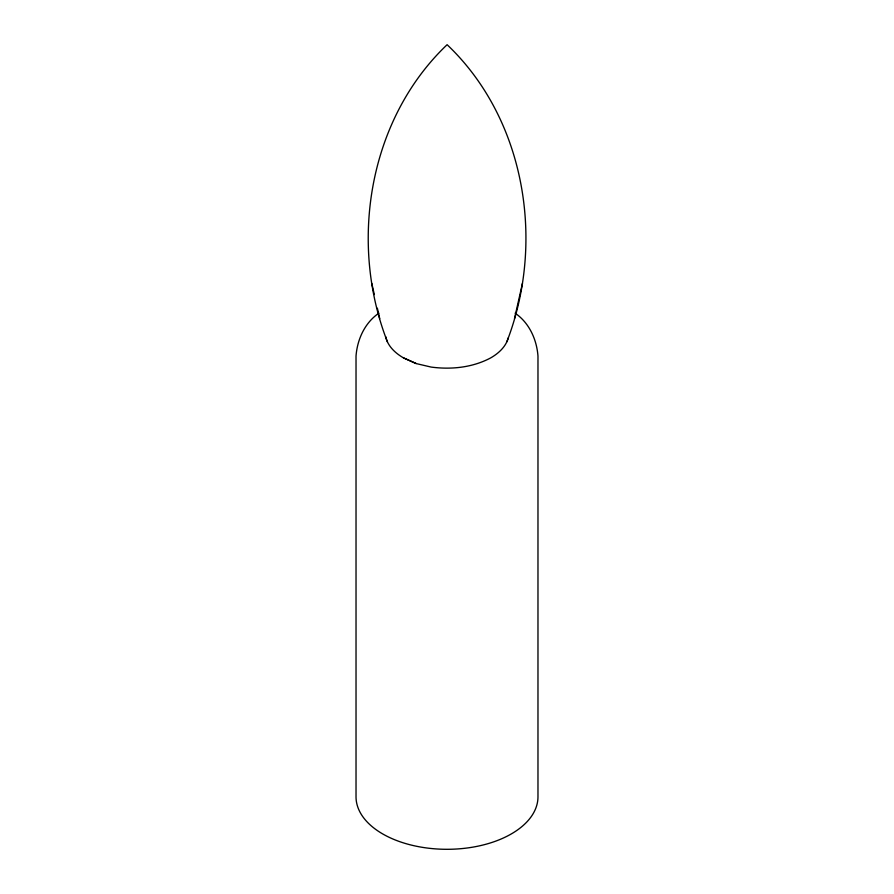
<?xml version="1.0" encoding="UTF-8"?>
<svg xmlns="http://www.w3.org/2000/svg" width="894" height="894" viewBox="0 0 894 894"><rect width="100%" height="100%" fill="white"/><g stroke="black" fill="none" stroke-linecap="round" stroke-linejoin="round"><path stroke-width="1.34" d="M506.82 341.821C545.385 242.497 525.627 119.293 447.112 44.7C368.73 119.237 348.604 242.643 387.437 341.866M514.486 318.622L522.465 283.32M378.855 313.179C364.786 322.835 357.287 339.385 356.024 356.069L356.024 796.777A90.976 52.522 0 0 0 447 849.3A90.976 52.522 0 0 0 537.976 796.777L537.976 356.069C536.713 339.385 529.214 322.835 515.145 313.179M508.239 337.898A61.932 35.76 0 0 1 490.795 357.846C472.602 367.579 451.358 369.758 431.12 367.076L416.034 363.534L403.429 357.846A61.775 35.671 0 0 1 385.716 336.625M403.429 357.846L416.224 363.523M371.759 283.32L374.329 294.584M377.357 308.195L379.738 318.622"/></g></svg>
